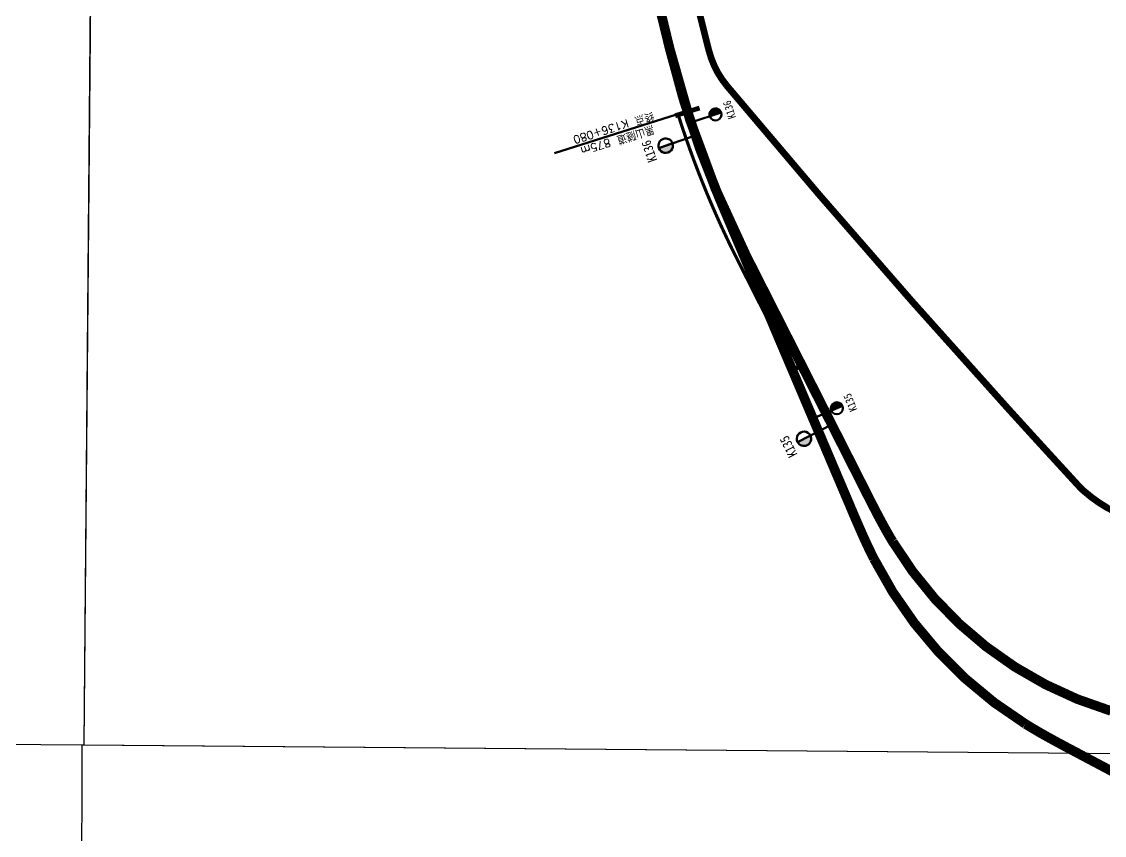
# Model space of a CAD drawing. Header units: millimetres. Extents: x 35376015 to 35425557, y 2978369 to 3016004.
# Drawn here: x 35394342 to 35397725, y 2987845 to 2990386 of the extents above; entities that cross this region are included whole.
import ezdxf
from ezdxf.enums import TextEntityAlignment as Align

# ---------------------------------------------------------------- set-up
doc = ezdxf.new("R2010")
doc.units = ezdxf.units.MM
doc.header["$XCLIPFRAME"] = 0
doc.linetypes.add('ACAD_ISO03W100', pattern=[30, 12, -18])
doc.linetypes.add('SuiDao_XUXIAN', pattern=[1.3, 1, -0.3])
for name, color, linetype, lineweight in [('station', 1, 'Continuous', 60), ('zhix', 5, 'Continuous', 30), ('隧道', 40, 'Continuous', 60)]:
    doc.layers.add(name, color=color, linetype=linetype, lineweight=lineweight)
doc.styles.add('GTF_XW', font='SIMHEI.TTF', dxfattribs={"width": 0.85})
doc.styles.add('隧道', font='txt', dxfattribs={"width": 0.75, "bigfont": 'hztxt'})
picture_1 = doc.add_image_def('image13.tif', size_in_pixel=(17588, 14315))
picture_2 = doc.add_image_def('image14.tif', size_in_pixel=(17363, 14226))
picture_3 = doc.add_image_def('image23.tif', size_in_pixel=(23438, 19012))

# ---------------------------------------------------------------- blocks, each defined once
blk = doc.blocks.new('公里标')
at = {"layer": 'station'}
h = blk.add_hatch(color=256, dxfattribs=at)
edge = h.paths.add_edge_path()
edge.add_arc((0, 13), 3, 90, 270)
edge.add_line((0, 10), (0, 16))
blk.add_line((0, 16), (0, 0), dxfattribs=at)
blk.add_lwpolyline([(0, 16, 1), (0, 10)], format="xyb", close=True, dxfattribs=at)
blk.add_lwpolyline([(0, 16, -1), (0, 10, -15.340907)], format="xyb", dxfattribs=at)

msp = doc.modelspace()

# ---------------------------------------------------------------- linework, layer by layer
at = {"color": 7, "linetype": 'ACAD_ISO03W100', "lineweight": 30, "ltscale": 2, "const_width": 20, "flags": 128}
msp.add_lwpolyline([(35418866.2, 2978379, 0.00408), (35418596.8, 2978693.1, 0.004791), (35418362.6, 2978956.6, 0.000354), (35418239.2, 2979092.6, 0.003996), (35418228.1, 2979104.6, 0.067922), (35418130.9, 2979183.4, 0.051225), (35417981.4, 2979254.5, 0.009162), (35417860.1, 2979295.1, 0.017071), (35417793.9, 2979313.4, 0.003191), (35417664.5, 2979343.7, -0.002779), (35417515.8, 2979378.4, -0.00539), (35417279.6, 2979437.5, 0.004922), (35417021.1, 2979502.5, 0.037663), (35416897.7, 2979522.6, -0.03128), (35416749, 2979544.8, -0.053256), (35416561.7, 2979606.3, -0.060444), (35416413, 2979696.4, -0.007588), (35416234.3, 2979841, 0.006847), (35416036.6, 2980001.5, 0.000269), (35415709.9, 2980259.1, -0.000284), (35415399.9, 2980503.6, -0.004911), (35414938.6, 2980875.2, 0.012423), (35414754, 2981019.3, 0.022839), (35414740, 2981028.8, 0.001543), (35414525.8, 2981158.3, 0.010641), (35414147.8, 2981374.4, 0.041104), (35414044.6, 2981420.1, 0.069015), (35413989.5, 2981431, 0.030578), (35413863.2, 2981430.6, 0.031152), (35413746.1, 2981415.8, 0.023526), (35413594.1, 2981379.3, 0.09893), (35413417.6, 2981287.4, -0.098334), (35413240.1, 2981194.7, -0.040735), (35413083.5, 2981162.4, -0.057251), (35412969.5, 2981161.5, -0.032707), (35412844.6, 2981183.2, -0.068284), (35412787.9, 2981205.4, -0.006478), (35412708.2, 2981251.4, -0.00631), (35412627.7, 2981300.6, -0.00711), (35412453, 2981413.9, 0.016112), (35412375, 2981462.5, 0.006031), (35412355.7, 2981473.4, -0.001887), (35412293.4, 2981507.8, -0.031059), (35412115.8, 2981621.9, 0.058562), (35412018.1, 2981677.2, 0.074558), (35411972.8, 2981688.8, 0.023372), (35411824.6, 2981696.9, 0.031359), (35411658.6, 2981687.7, -0.046373), (35411546.1, 2981684.9, -0.013686), (35411441.8, 2981694.8, -0.015348), (35411349.5, 2981709.1, -0.009765), (35411222.9, 2981735.2, -0.009876), (35411098.7, 2981765.9, -0.010304), (35410982.9, 2981799.6, -0.003732), (35410665.7, 2981901.5, -0.011102), (35410325.7, 2982022, -0.019593), (35410137.6, 2982102.1, -0.046253), (35410000.5, 2982183.1, 0.027806), (35409777.8, 2982325.9, 0.038888), (35409137, 2982625.4, -0.041892), (35408543.6, 2982907.1, -0.012072), (35408137.3, 2983156.8, 0.016325), (35407835.3, 2983338.9, 0.005319), (35407527.4, 2983506.8, -0.009278), (35407351.6, 2983604.5, -0.002427), (35407251.1, 2983663.4, -0.001072), (35407024.6, 2983798.5, -0.005689), (35406755.9, 2983963.7, -0.023674), (35406693.7, 2984007.1, -0.028773), (35406654.5, 2984041.2, 0.013707), (35406574.3, 2984115.1, 0.00911), (35406364.5, 2984291.5, 0.004021), (35405878.9, 2984678.5, 0.011893), (35405195.9, 2985188.2, 0.018313), (35404733, 2985492, 0.007204), (35404263.5, 2985766.8, 0.008684), (35403867, 2985982.4, 0.000159), (35403714.4, 2986061.8, 0.000046), (35403186.2, 2986336.7, 0.00152), (35402876.1, 2986496.8, -0.002619), (35402696.3, 2986590.2, -0.160091), (35402640.3, 2986648, -0.04925), (35402551.8, 2986887.9, -0.091163), (35402531.9, 2987160, 0.101587), (35402509, 2987404.2, 0.031939), (35402455.4, 2987546.6, 0.061238), (35402414, 2987614.6, 0.066056), (35402315.7, 2987710, 0.060611), (35402186.1, 2987783.8, 0.013787), (35402000.7, 2987855.4, 0.005566), (35401535.2, 2988014.8, 0.005933), (35401024.9, 2988176.6, 0.060875), (35400973.3, 2988185.6, 0.033224), (35400911.1, 2988184.7, 0.007665), (35400643, 2988158.9, 0.016593), (35400459.3, 2988132.1, -0.061093), (35400408.8, 2988129.3, -0.014976), (35400290.7, 2988140.6, 0.003437), (35399777.5, 2988202.1, 0.001665), (35399411.5, 2988242.1, -0.004914), (35399287.6, 2988256.5, -0.047131), (35399187.2, 2988278.8, -0.017709), (35398930.6, 2988372.2, -0.000111), (35398779.7, 2988433.3, -0.000064), (35398519.9, 2988538.6, -0.000203), (35398073.5, 2988719.8, -0.000406), (35397849.8, 2988811, -0.034138), (35397734.3, 2988867.6, -0.048797), (35397661.1, 2988920, -0.026938), (35397646.4, 2988934.4, -0.001673), (35397423.8, 2989177.9, -0.010211), (35396545.8, 2990185.3, -0.111617), (35396489.3, 2990295.5, -0.00203), (35396470.1, 2990371.7, -0.000724), (35396417.2, 2990585.7, -0.000368), (35396317.1, 2990994.7, -0.001366), (35396290.5, 2991105, -0.050222), (35396256.9, 2991355.6, 0.034229), (35396219.3, 2991724.2, 0.006561), (35396183.3, 2991919, 0.00586), (35396137.5, 2992136.1, 0.016024), (35396087.8, 2992329.3, 0.014863), (35396021.5, 2992533.9, 0.042162), (35395954.4, 2992681.1, 0.029286), (35395828.8, 2992876.9, 0.036503), (35395689.3, 2993042, 0.052275), (35395572.8, 2993138.4, 0.024574), (35395433.6, 2993221.5, 0.019092), (35395245.9, 2993312.3, 0.024727), (35395060.7, 2993382.7, -0.028974), (35394903.1, 2993444.1, -0.030124), (35394739.9, 2993531.1, -0.059007), (35394665.5, 2993589.7, -0.019376), (35394594.5, 2993666.5, -0.00622), (35394386, 2993916.4, -0.009421), (35394243.9, 2994098.1, 0.015545), (35394156.4, 2994207.2, 0.089106), (35394087.4, 2994263.6, -0.100465), (35394027.2, 2994315.2, -0.041655), (35394007, 2994346.1, -0.006432), (35393896.2, 2994557.5, -0.054681), (35393773.9, 2994881.5, 0.109516), (35393695, 2995037.1, 0.074144), (35393642, 2995085, 0.038132), (35393521.4, 2995152.6, 0.066069), (35393359.2, 2995203.2, -0.108378), (35393262.5, 2995242.6, -0.00503), (35393059.4, 2995385.3, 0.003045), (35392724.9, 2995622.4, 0.000083), (35392471.9, 2995799.2, 0.000059), (35392115.6, 2996048.2, 0.004384), (35391640.4, 2996374.1, 0.078102), (35391610.9, 2996387.8, 0.037746), (35391594.4, 2996391.3, 0.002429), (35391334.8, 2996423.8, 0.010506), (35390977.1, 2996459.3, -0.036858), (35390875.7, 2996474.8, -0.036605), (35390856.6, 2996480.7, -0.001586), (35390427.7, 2996649.4, -0.004242), (35389970.5, 2996835.4, -0.026615), (35389899.5, 2996869.6, -0.128736), (35389844.8, 2996921.2, -0.014134), (35389504.6, 2997503.2, -0.01943), (35389279, 2997956.3, 0.038686), (35389156.9, 2998179.6, 0.040491), (35389062.6, 2998301.5, 0.036033), (35388937.1, 2998420.6, 0.040561), (35388843, 2998485.8, 0.049283), (35388757.2, 2998524.7, 0.11391), (35388618.7, 2998538.8, -0.068335), (35388388.5, 2998541.3, -0.035603), (35388043.8, 2998617.8, -0.141206), (35387967.5, 2998666.7, -0.001923), (35387871.2, 2998777.3, -0.000521), (35387518, 2999187, -0.000038), (35386834.3, 2999982.1, -0.000524), (35386784.5, 3000040.2, -0.010134), (35386729.9, 3000106.6, 0.008509), (35386665.1, 3000186, 0.047512), (35386585.5, 3000263.8, -0.02445), (35386424.4, 3000407.4, -0.019729), (35386303.5, 3000536.1, -0.053437), (35386266.2, 3000589.8, -0.06379), (35386232.7, 3000675.2, -0.023074), (35386182.4, 3000922.8, -0.000356), (35386171.5, 3000993.1, -0.000949), (35386167.5, 3001019.5, -0.008757), (35386151, 3001144.1, 0.006075), (35386128.2, 3001323.9, 0.038373), (35386094.2, 3001479.6, 0.046036), (35386044.5, 3001602.9, 0.055767), (35385965.9, 3001721, 0.027631), (35385770.6, 3001929.1, 0.00608), (35385451.2, 3002226.5, 0.010585), (35385262.1, 3002391.1, 0.005944), (35385135.2, 3002494.4, -0.00606), (35385010.7, 3002595.7, -0.016777), (35384908.4, 3002687.2, -0.01359), (35384789.1, 3002807.5, -0.066178), (35384707.4, 3002921.6, -0.040011), (35384615.3, 3003133.8, -0.040444), (35384572.4, 3003302.9, -0.040658), (35384557.4, 3003475.8, -0.080631), (35384601.1, 3003753.8, 0.06217), (35384670.7, 3004111.2, 0.020666), (35384677.8, 3004374.9, 0.053226), (35384665.4, 3004476.8, 0.111514), (35384601.5, 3004609.5, -0.078745), (35384499.6, 3004789.9, -0.027664), (35384444, 3004968.6, -0.040755), (35384423.1, 3005093.9, -0.151895), (35384467.7, 3005295.3, 0.164071), (35384504.7, 3005483.3, 0.000046), (35384471.7, 3005734, 0.000043), (35384436.2, 3006002.5, 0.000006), (35384400, 3006276.9, -0.000003), (35384344.1, 3006700.5, -0.004654), (35384329, 3006823.7, -0.001802), (35384294, 3007142.5)], format="xyb", dxfattribs=at)
at = {"color": 7, "lineweight": 30, "const_width": 1}
for points in [[(35397729.3, 2988858.9, -0.048797), (35397654.5, 2988912.5, -0.026938), (35397639, 2988927.6, -0.001673), (35397416.4, 2989171.1, -0.010211), (35396538.2, 2990178.9, -0.111617), (35396479.7, 2990293, -0.00203), (35396460.4, 2990369.3, -0.000724), (35396407.5, 2990583.3, -0.000368), (35396307.4, 2990992.3, -0.001366), (35396280.8, 2991102.7, -0.050222), (35396246.9, 2991355.3, 0.034229), (35396209.5, 2991722.5, 0.006561), (35396173.5, 2991917.1, 0.00586), (35396127.7, 2992133.9, 0.016024), (35396078.2, 2992326.5, 0.014863), (35396012, 2992530.5, 0.042162), (35395945.7, 2992676.2, 0.029286), (35395820.7, 2992871, 0.036503), (35395682.1, 2993035, 0.052275)], [(35397739.3, 2988876.2, -0.048797), (35397667.7, 2988927.6, -0.026938), (35397653.7, 2988941.1, -0.001673), (35397431.2, 2989184.6, -0.010211), (35396553.5, 2990191.8, -0.111617), (35396499, 2990298, -0.00203), (35396479.8, 2990374.1, -0.000724), (35396426.9, 2990588.1, -0.000368), (35396326.8, 2990997.1, -0.001366), (35396300.2, 2991107.3, -0.050222), (35396266.9, 2991355.9, 0.034229), (35396229.2, 2991725.9, 0.006561), (35396193.1, 2991921, 0.00586), (35396147.2, 2992138.2, 0.016024), (35396097.4, 2992332.1, 0.014863), (35396030.9, 2992537.3, 0.042162), (35395963.1, 2992686, 0.029286), (35395836.9, 2992882.8, 0.036503), (35395696.4, 2993049, 0.052275)]]:
    msp.add_lwpolyline(points, format="xyb", dxfattribs=at)
at = {"layer": 'zhix', "color": 1, "const_width": 30, "flags": 128}
msp.add_lwpolyline([(35397744.7, 2988233.6, -0.185718), (35397063.8, 2988761.7), (35397063.5, 2988762.1), (35397063, 2988763), (35397062.5, 2988763.8), (35397062, 2988764.7), (35397061.5, 2988765.6), (35397060.9, 2988766.4), (35397060.4, 2988767.3), (35397059.9, 2988768.1), (35397059.4, 2988769), (35397058.9, 2988769.9), (35397058.4, 2988770.7), (35397057.9, 2988771.6), (35397057.4, 2988772.4), (35397056.9, 2988773.3), (35397056.3, 2988774.2), (35397055.8, 2988775), (35397055.3, 2988775.9), (35397054.8, 2988776.7), (35397054.3, 2988777.6), (35397053.8, 2988778.5), (35397053.3, 2988779.3), (35397052.8, 2988780.2), (35397052.3, 2988781.1), (35397051.8, 2988781.9), (35397051.3, 2988782.8), (35397050.8, 2988783.7), (35397050.3, 2988784.5), (35397049.8, 2988785.4), (35397049.3, 2988786.3), (35397048.8, 2988787.1), (35397048.3, 2988788), (35397047.8, 2988788.9), (35397047.3, 2988789.7), (35397046.8, 2988790.6), (35397046.3, 2988791.5), (35397045.8, 2988792.3), (35397045.3, 2988793.2), (35397044.8, 2988794.1), (35397044.3, 2988794.9), (35397043.9, 2988795.8), (35397043.4, 2988796.7), (35397042.9, 2988797.6), (35397042.4, 2988798.4), (35397041.9, 2988799.3), (35397041.4, 2988800.2), (35397040.9, 2988801), (35397040.4, 2988801.9), (35397039.9, 2988802.8), (35397039.4, 2988803.7), (35397039, 2988804.5), (35397038.5, 2988805.4), (35397038, 2988806.3), (35397037.5, 2988807.2), (35397037, 2988808), (35397036.5, 2988808.9), (35397036, 2988809.8), (35397035.6, 2988810.7), (35397035.1, 2988811.5), (35397034.6, 2988812.4), (35397034.1, 2988813.3), (35397033.6, 2988814.2), (35397033.2, 2988815), (35397032.7, 2988815.9), (35397032.2, 2988816.8), (35397031.7, 2988817.7), (35397031.2, 2988818.5), (35397030.8, 2988819.4), (35397030.3, 2988820.3), (35397029.8, 2988821.2), (35397029.3, 2988822.1), (35397028.8, 2988822.9), (35397028.4, 2988823.8), (35397027.9, 2988824.7), (35397027.4, 2988825.6), (35397026.9, 2988826.5), (35397026.5, 2988827.3), (35397026, 2988828.2), (35397025.5, 2988829.1), (35397025, 2988830), (35397024.6, 2988830.9), (35397024.1, 2988831.7), (35397023.6, 2988832.6), (35397023.2, 2988833.5), (35397022.7, 2988834.4), (35397022.2, 2988835.3), (35397021.7, 2988836.1), (35397021.3, 2988837), (35397020.8, 2988837.9), (35397020.3, 2988838.8), (35397019.9, 2988839.7), (35397019.4, 2988840.6), (35397018.9, 2988841.4), (35397018.5, 2988842.3), (35397018, 2988843.2), (35397017.5, 2988844.1), (35397017.1, 2988845), (35397016.6, 2988845.9), (35397016.1, 2988846.8), (35397015.7, 2988847.6), (35397015.2, 2988848.5), (35397014.7, 2988849.4), (35397014.3, 2988850.3), (35397013.8, 2988851.2), (35397013.3, 2988852.1), (35397012.9, 2988852.9), (35397012.4, 2988853.8), (35397011.9, 2988854.7), (35397011.5, 2988855.6), (35397011, 2988856.5), (35397010.6, 2988857.4), (35397010.1, 2988858.3), (35397009.6, 2988859.2), (35397009.2, 2988860), (35397008.7, 2988860.9), (35397008.2, 2988861.8), (35397007.8, 2988862.7), (35397007.3, 2988863.6), (35397006.9, 2988864.5), (35397006.4, 2988865.4), (35397005.9, 2988866.3), (35397005.5, 2988867.1), (35397005, 2988868), (35397004.6, 2988868.9), (35397004.1, 2988869.8), (35397003.7, 2988870.7), (35397003.2, 2988871.6), (35397002.7, 2988872.5), (35397002.3, 2988873.4), (35397001.8, 2988874.3), (35397001.4, 2988875.1), (35397000.9, 2988876), (35397000.4, 2988876.9), (35397000, 2988877.8), (35396999.5, 2988878.7), (35396999.1, 2988879.6), (35396998.6, 2988880.5), (35396998.2, 2988881.4), (35396997.7, 2988882.3), (35396997.3, 2988883.1), (35396996.8, 2988884), (35396996.3, 2988884.9), (35396995.9, 2988885.8), (35396995.4, 2988886.7), (35396995, 2988887.6), (35396994.5, 2988888.5), (35396994.1, 2988889.4), (35396993.6, 2988890.3), (35396993.2, 2988891.2), (35396992.7, 2988892.1), (35396992.2, 2988892.9), (35396991.8, 2988893.8), (35396991.3, 2988894.7), (35396990.9, 2988895.6), (35396990.4, 2988896.5), (35396990, 2988897.4), (35396989.5, 2988898.3), (35396989.1, 2988899.2), (35396988.6, 2988900.1), (35396988.2, 2988901), (35396987.7, 2988901.9), (35396987.3, 2988902.7), (35396986.8, 2988903.6), (35396986.4, 2988904.5), (35396985.9, 2988905.4), (35396985.4, 2988906.3), (35396985, 2988907.2), (35396984.5, 2988908.1), (35396984.1, 2988909), (35396983.6, 2988909.9), (35396983.2, 2988910.8), (35396982.7, 2988911.7), (35396982.3, 2988912.6), (35396981.8, 2988913.4), (35396981.4, 2988914.3), (35396980.9, 2988915.2), (35396980.5, 2988916.1), (35396980, 2988917), (35396979.6, 2988917.9), (35396979.1, 2988918.8), (35396978.7, 2988919.7), (35396605.8, 2989655, -0.057667), (35396366.7, 2990301.9), (35396124.1, 2991298)], format="xyb", dxfattribs=at)
at = {"layer": 'zhix', "color": 5, "const_width": 30, "flags": 128}
msp.add_lwpolyline([(35400603.8, 2986531.7), (35397634.2, 2988105.5), (35397633.3, 2988106), (35397632.4, 2988106.4), (35397631.6, 2988106.9), (35397630.7, 2988107.4), (35397629.8, 2988107.8), (35397628.9, 2988108.3), (35397628, 2988108.8), (35397627.1, 2988109.2), (35397626.3, 2988109.7), (35397625.4, 2988110.2), (35397624.5, 2988110.6), (35397623.6, 2988111.1), (35397622.7, 2988111.6), (35397621.8, 2988112), (35397621, 2988112.5), (35397620.1, 2988113), (35397619.2, 2988113.4), (35397618.3, 2988113.9), (35397617.4, 2988114.4), (35397616.5, 2988114.9), (35397615.7, 2988115.3), (35397614.8, 2988115.8), (35397613.9, 2988116.3), (35397613, 2988116.7), (35397612.1, 2988117.2), (35397611.2, 2988117.7), (35397610.4, 2988118.1), (35397609.5, 2988118.6), (35397608.6, 2988119.1), (35397607.7, 2988119.5), (35397606.8, 2988120), (35397605.9, 2988120.5), (35397605.1, 2988121), (35397604.2, 2988121.4), (35397603.3, 2988121.9), (35397602.4, 2988122.4), (35397601.5, 2988122.8), (35397600.6, 2988123.3), (35397599.8, 2988123.8), (35397598.9, 2988124.3), (35397598, 2988124.7), (35397597.1, 2988125.2), (35397596.2, 2988125.7), (35397595.4, 2988126.1), (35397594.5, 2988126.6), (35397593.6, 2988127.1), (35397592.7, 2988127.6), (35397591.8, 2988128), (35397590.9, 2988128.5), (35397590.1, 2988129), (35397589.2, 2988129.4), (35397588.3, 2988129.9), (35397587.4, 2988130.4), (35397586.5, 2988130.9), (35397585.7, 2988131.3), (35397584.8, 2988131.8), (35397583.9, 2988132.3), (35397583, 2988132.8), (35397582.1, 2988133.2), (35397581.3, 2988133.7), (35397580.4, 2988134.2), (35397579.5, 2988134.7), (35397578.6, 2988135.1), (35397577.7, 2988135.6), (35397576.9, 2988136.1), (35397576, 2988136.6), (35397575.1, 2988137), (35397574.2, 2988137.5), (35397573.3, 2988138), (35397572.5, 2988138.5), (35397571.6, 2988139), (35397570.7, 2988139.4), (35397569.8, 2988139.9), (35397569, 2988140.4), (35397568.1, 2988140.9), (35397567.2, 2988141.3), (35397566.3, 2988141.8), (35397565.4, 2988142.3), (35397564.6, 2988142.8), (35397563.7, 2988143.3), (35397562.8, 2988143.7), (35397561.9, 2988144.2), (35397561.1, 2988144.7), (35397560.2, 2988145.2), (35397559.3, 2988145.7), (35397558.4, 2988146.2), (35397557.6, 2988146.6), (35397556.7, 2988147.1), (35397555.8, 2988147.6), (35397554.9, 2988148.1), (35397554.1, 2988148.6), (35397553.2, 2988149.1), (35397552.3, 2988149.5), (35397551.4, 2988150), (35397550.6, 2988150.5), (35397549.7, 2988151), (35397548.8, 2988151.5), (35397547.9, 2988152), (35397547.1, 2988152.4), (35397546.2, 2988152.9), (35397545.3, 2988153.4), (35397544.4, 2988153.9), (35397543.6, 2988154.4), (35397542.7, 2988154.9), (35397541.8, 2988155.4), (35397540.9, 2988155.9), (35397540.1, 2988156.4), (35397539.2, 2988156.8), (35397538.3, 2988157.3), (35397537.5, 2988157.8), (35397536.6, 2988158.3), (35397535.7, 2988158.8), (35397534.8, 2988159.3), (35397534, 2988159.8), (35397533.1, 2988160.3), (35397532.2, 2988160.8), (35397531.4, 2988161.3), (35397530.5, 2988161.8), (35397529.6, 2988162.3), (35397528.8, 2988162.8), (35397527.9, 2988163.3), (35397527, 2988163.7), (35397526.2, 2988164.2), (35397525.3, 2988164.7), (35397524.4, 2988165.2), (35397523.6, 2988165.7), (35397522.7, 2988166.2), (35397521.8, 2988166.7), (35397521, 2988167.2), (35397520.1, 2988167.7), (35397519.2, 2988168.2), (35397518.4, 2988168.7), (35397517.5, 2988169.2), (35397516.6, 2988169.7), (35397515.8, 2988170.2), (35397514.9, 2988170.7), (35397514, 2988171.2), (35397513.2, 2988171.7), (35397512.3, 2988172.3), (35397511.4, 2988172.8), (35397510.6, 2988173.3), (35397509.7, 2988173.8), (35397508.9, 2988174.3), (35397508, 2988174.8), (35397507.1, 2988175.3), (35397506.3, 2988175.8), (35397505.4, 2988176.3), (35397504.5, 2988176.8), (35397503.7, 2988177.3), (35397502.8, 2988177.8), (35397502, 2988178.3), (35397501.1, 2988178.9), (35397500.2, 2988179.4), (35397499.4, 2988179.9), (35397498.5, 2988180.4), (35397497.7, 2988180.9), (35397496.8, 2988181.4), (35397496, 2988181.9), (35397495.1, 2988182.4), (35397494.2, 2988183), (35397493.4, 2988183.5), (35397492.5, 2988184), (35397491.7, 2988184.5), (35397490.8, 2988185), (35397490, 2988185.5), (35397489.1, 2988186.1), (35397488.3, 2988186.6), (35397487.4, 2988187.1), (35397486.5, 2988187.6), (35397485.7, 2988188.1), (35397484.8, 2988188.7), (35397484, 2988189.2), (35397483.1, 2988189.7), (35397482.3, 2988190.2), (35397481.4, 2988190.8), (35397480.6, 2988191.3), (35397479.7, 2988191.8), (35397478.9, 2988192.3), (35397478, 2988192.9), (35397477.6, 2988193.1, -0.136865), (35397005.2, 2988707.8), (35397005, 2988708.3), (35397004.5, 2988709.2), (35397004.1, 2988710), (35397003.6, 2988710.9), (35397003.2, 2988711.8), (35397002.7, 2988712.7), (35397002.3, 2988713.6), (35397001.8, 2988714.5), (35397001.4, 2988715.4), (35397000.9, 2988716.3), (35397000.5, 2988717.2), (35397000, 2988718.1), (35396999.6, 2988719), (35396999.1, 2988719.9), (35396998.7, 2988720.8), (35396998.3, 2988721.7), (35396997.8, 2988722.6), (35396997.4, 2988723.5), (35396996.9, 2988724.4), (35396996.5, 2988725.3), (35396996.1, 2988726.2), (35396995.6, 2988727.1), (35396995.2, 2988728), (35396994.7, 2988728.9), (35396994.3, 2988729.8), (35396993.9, 2988730.7), (35396993.4, 2988731.6), (35396993, 2988732.5), (35396992.6, 2988733.4), (35396992.1, 2988734.3), (35396991.7, 2988735.2), (35396991.2, 2988736.1), (35396990.8, 2988737), (35396990.4, 2988737.9), (35396990, 2988738.8), (35396989.5, 2988739.7), (35396989.1, 2988740.6), (35396988.7, 2988741.5), (35396988.2, 2988742.4), (35396987.8, 2988743.3), (35396987.4, 2988744.2), (35396986.9, 2988745.1), (35396986.5, 2988746), (35396986.1, 2988746.9), (35396985.7, 2988747.8), (35396985.2, 2988748.7), (35396984.8, 2988749.6), (35396984.4, 2988750.5), (35396984, 2988751.4), (35396983.5, 2988752.3), (35396983.1, 2988753.2), (35396982.7, 2988754.1), (35396982.3, 2988755), (35396981.8, 2988755.9), (35396981.4, 2988756.8), (35396981, 2988757.8), (35396980.6, 2988758.7), (35396980.2, 2988759.6), (35396979.7, 2988760.5), (35396979.3, 2988761.4), (35396978.9, 2988762.3), (35396978.5, 2988763.2), (35396978.1, 2988764.1), (35396977.6, 2988765), (35396977.2, 2988765.9), (35396976.8, 2988766.8), (35396976.4, 2988767.7), (35396976, 2988768.7), (35396975.6, 2988769.6), (35396975.1, 2988770.5), (35396974.7, 2988771.4), (35396974.3, 2988772.3), (35396973.9, 2988773.2), (35396973.5, 2988774.1), (35396973.1, 2988775), (35396972.7, 2988775.9), (35396972.3, 2988776.9), (35396971.8, 2988777.8), (35396971.4, 2988778.7), (35396971, 2988779.6), (35396970.6, 2988780.5), (35396970.2, 2988781.4), (35396969.8, 2988782.3), (35396969.4, 2988783.2), (35396969, 2988784.1), (35396968.6, 2988785.1), (35396968.2, 2988786), (35396967.8, 2988786.9), (35396967.3, 2988787.8), (35396966.9, 2988788.7), (35396966.5, 2988789.6), (35396966.1, 2988790.5), (35396965.7, 2988791.5), (35396965.3, 2988792.4), (35396964.9, 2988793.3), (35396964.5, 2988794.2), (35396964.1, 2988795.1), (35396963.7, 2988796), (35396963.3, 2988796.9), (35396962.9, 2988797.9), (35396962.5, 2988798.8), (35396962.1, 2988799.7), (35396961.7, 2988800.6), (35396961.3, 2988801.5), (35396960.9, 2988802.4), (35396960.5, 2988803.3), (35396960.1, 2988804.3), (35396959.7, 2988805.2), (35396959.3, 2988806.1), (35396958.9, 2988807), (35396958.5, 2988807.9), (35396958.1, 2988808.8), (35396957.7, 2988809.8), (35396957.3, 2988810.7), (35396956.9, 2988811.6), (35396956.5, 2988812.5), (35396956.1, 2988813.4), (35396955.7, 2988814.3), (35396955.3, 2988815.3), (35396954.9, 2988816.2), (35396954.5, 2988817.1), (35396954.1, 2988818), (35396953.7, 2988818.9), (35396953.3, 2988819.8), (35396952.9, 2988820.8), (35396952.5, 2988821.7), (35396952.1, 2988822.6), (35396951.7, 2988823.5), (35396951.3, 2988824.4), (35396950.9, 2988825.4), (35396950.5, 2988826.3), (35396950.1, 2988827.2), (35396949.7, 2988828.1), (35396949.3, 2988829), (35396948.9, 2988830), (35396948.5, 2988830.9), (35396948.1, 2988831.8), (35396947.7, 2988832.7), (35396947.3, 2988833.6), (35396947, 2988834.5), (35396946.6, 2988835.5), (35396946.2, 2988836.4), (35396945.8, 2988837.3), (35396945.4, 2988838.2), (35396945, 2988839.1), (35396944.6, 2988840.1), (35396944.2, 2988841), (35396943.8, 2988841.9), (35396943.4, 2988842.8), (35396943, 2988843.7), (35396942.6, 2988844.7), (35396942.2, 2988845.6), (35396941.8, 2988846.5), (35396941.4, 2988847.4), (35396941.1, 2988848.3), (35396940.7, 2988849.3), (35396940.3, 2988850.2), (35396939.9, 2988851.1), (35396939.5, 2988852), (35396939.1, 2988852.9), (35396938.7, 2988853.9), (35396938.3, 2988854.8), (35396937.9, 2988855.7), (35396937.5, 2988856.6), (35396937.1, 2988857.5), (35396936.7, 2988858.5), (35396936.4, 2988859.4), (35396936, 2988860.3), (35396935.6, 2988861.2), (35396935.2, 2988862.1), (35396934.8, 2988863.1), (35396934.4, 2988864), (35396934, 2988864.9), (35396933.6, 2988865.8), (35396933.2, 2988866.7), (35396932.8, 2988867.7), (35396932.4, 2988868.6), (35396932.1, 2988869.5), (35396931.7, 2988870.4), (35396931.3, 2988871.3), (35396520.3, 2989838.8, -0.04073), (35396366.7, 2990301.9), (35396124.1, 2991298)], format="xyb", dxfattribs=at)
at = {"layer": '隧道', "color": 68, "linetype": 'Continuous'}
msp.add_line((35396387.9, 2990096.2), (35396006.5, 2989975.6), dxfattribs=at)
at = {"layer": '隧道', "color": 68, "linetype": 'Continuous', "const_width": 10, "flags": 128}
for points in [[(35396421.3, 2990106.8), (35396454.6, 2990117.3), (35396456.1, 2990112.6), (35396422.8, 2990102)], [(35396421.3, 2990106.8), (35396387.9, 2990096.2), (35396389.4, 2990091.4), (35396422.8, 2990102)], [(35396780.6, 2989310.3), (35396749.4, 2989294.5), (35396747.1, 2989299), (35396778.3, 2989314.8)]]:
    msp.add_lwpolyline(points, dxfattribs=at)
at = {"layer": '隧道', "color": 68, "linetype": 'SuiDao_XUXIAN', "const_width": 10, "flags": 128}
msp.add_lwpolyline([(35396753.8, 2989296.8), (35396753.4, 2989297.7), (35396752.9, 2989298.6), (35396752.5, 2989299.4), (35396752, 2989300.3), (35396751.6, 2989301.2), (35396751.1, 2989302.1), (35396750.7, 2989303), (35396750.2, 2989303.9), (35396749.8, 2989304.8), (35396749.3, 2989305.7), (35396748.9, 2989306.6), (35396748.4, 2989307.5), (35396747.9, 2989308.4), (35396747.5, 2989309.3), (35396747, 2989310.1), (35396746.6, 2989311), (35396746.1, 2989311.9), (35396745.7, 2989312.8), (35396745.2, 2989313.7), (35396744.8, 2989314.6), (35396744.3, 2989315.5), (35396743.9, 2989316.4), (35396743.4, 2989317.3), (35396743, 2989318.2), (35396742.5, 2989319.1), (35396742.1, 2989320), (35396741.6, 2989320.8), (35396741.2, 2989321.7), (35396740.7, 2989322.6), (35396740.3, 2989323.5), (35396739.8, 2989324.4), (35396739.4, 2989325.3), (35396738.9, 2989326.2), (35396738.5, 2989327.1), (35396738, 2989328), (35396737.5, 2989328.9), (35396737.1, 2989329.8), (35396736.6, 2989330.7), (35396736.2, 2989331.6), (35396735.7, 2989332.4), (35396735.3, 2989333.3), (35396734.8, 2989334.2), (35396734.4, 2989335.1), (35396733.9, 2989336), (35396733.5, 2989336.9), (35396733, 2989337.8), (35396732.6, 2989338.7), (35396732.1, 2989339.6), (35396731.7, 2989340.5), (35396731.2, 2989341.4), (35396730.8, 2989342.3), (35396730.3, 2989343.1), (35396729.9, 2989344), (35396729.4, 2989344.9), (35396729, 2989345.8), (35396728.5, 2989346.7), (35396728, 2989347.6), (35396727.6, 2989348.5), (35396727.1, 2989349.4), (35396726.7, 2989350.3), (35396726.2, 2989351.2), (35396725.8, 2989352.1), (35396725.3, 2989353), (35396724.9, 2989353.8), (35396724.4, 2989354.7), (35396724, 2989355.6), (35396723.5, 2989356.5), (35396723.1, 2989357.4), (35396722.6, 2989358.3), (35396722.2, 2989359.2), (35396721.7, 2989360.1), (35396721.3, 2989361), (35396720.8, 2989361.9), (35396720.4, 2989362.8), (35396719.9, 2989363.7), (35396719.5, 2989364.6), (35396719, 2989365.4), (35396718.6, 2989366.3), (35396718.1, 2989367.2), (35396717.6, 2989368.1), (35396717.2, 2989369), (35396716.7, 2989369.9), (35396716.3, 2989370.8), (35396715.8, 2989371.7), (35396715.4, 2989372.6), (35396714.9, 2989373.5), (35396714.5, 2989374.4), (35396714, 2989375.3), (35396713.6, 2989376.1), (35396713.1, 2989377), (35396712.7, 2989377.9), (35396712.2, 2989378.8), (35396711.8, 2989379.7), (35396711.3, 2989380.6), (35396710.9, 2989381.5), (35396710.4, 2989382.4), (35396710, 2989383.3), (35396709.5, 2989384.2), (35396709.1, 2989385.1), (35396708.6, 2989386), (35396708.2, 2989386.8), (35396707.7, 2989387.7), (35396707.2, 2989388.6), (35396706.8, 2989389.5), (35396706.3, 2989390.4), (35396705.9, 2989391.3), (35396705.4, 2989392.2), (35396705, 2989393.1), (35396704.5, 2989394), (35396704.1, 2989394.9), (35396703.6, 2989395.8), (35396703.2, 2989396.7), (35396702.7, 2989397.6), (35396702.3, 2989398.4), (35396701.8, 2989399.3), (35396701.4, 2989400.2), (35396700.9, 2989401.1), (35396700.5, 2989402), (35396700, 2989402.9), (35396699.6, 2989403.8), (35396699.1, 2989404.7), (35396698.7, 2989405.6), (35396698.2, 2989406.5), (35396697.7, 2989407.4), (35396697.3, 2989408.3), (35396696.8, 2989409.1), (35396696.4, 2989410), (35396695.9, 2989410.9), (35396695.5, 2989411.8), (35396695, 2989412.7), (35396694.6, 2989413.6), (35396694.1, 2989414.5), (35396693.7, 2989415.4), (35396693.2, 2989416.3), (35396692.8, 2989417.2), (35396692.3, 2989418.1), (35396691.9, 2989419), (35396691.4, 2989419.8), (35396691, 2989420.7), (35396690.5, 2989421.6), (35396690.1, 2989422.5), (35396689.6, 2989423.4), (35396689.2, 2989424.3), (35396688.7, 2989425.2), (35396688.3, 2989426.1), (35396687.8, 2989427), (35396687.3, 2989427.9), (35396686.9, 2989428.8), (35396686.4, 2989429.7), (35396686, 2989430.6), (35396685.5, 2989431.4), (35396685.1, 2989432.3), (35396684.6, 2989433.2), (35396684.2, 2989434.1), (35396683.7, 2989435), (35396683.3, 2989435.9), (35396682.8, 2989436.8), (35396682.4, 2989437.7), (35396681.9, 2989438.6), (35396681.5, 2989439.5), (35396681, 2989440.4), (35396680.6, 2989441.3), (35396680.1, 2989442.1), (35396679.7, 2989443), (35396679.2, 2989443.9), (35396678.8, 2989444.8), (35396678.3, 2989445.7), (35396677.8, 2989446.6), (35396677.4, 2989447.5), (35396676.9, 2989448.4), (35396676.5, 2989449.3), (35396676, 2989450.2), (35396675.6, 2989451.1), (35396675.1, 2989452), (35396674.7, 2989452.8), (35396674.2, 2989453.7), (35396673.8, 2989454.6), (35396673.3, 2989455.5), (35396672.9, 2989456.4), (35396672.4, 2989457.3), (35396672, 2989458.2), (35396671.5, 2989459.1), (35396671.1, 2989460), (35396670.6, 2989460.9), (35396670.2, 2989461.8), (35396669.7, 2989462.7), (35396669.3, 2989463.6), (35396668.8, 2989464.4), (35396668.4, 2989465.3), (35396667.9, 2989466.2), (35396667.4, 2989467.1), (35396667, 2989468), (35396666.5, 2989468.9), (35396666.1, 2989469.8), (35396665.6, 2989470.7), (35396665.2, 2989471.6), (35396664.7, 2989472.5), (35396664.3, 2989473.4), (35396663.8, 2989474.3), (35396663.4, 2989475.1), (35396662.9, 2989476), (35396662.5, 2989476.9), (35396662, 2989477.8), (35396661.6, 2989478.7), (35396661.1, 2989479.6), (35396660.7, 2989480.5), (35396660.2, 2989481.4), (35396659.8, 2989482.3), (35396659.3, 2989483.2), (35396658.9, 2989484.1), (35396658.4, 2989485), (35396658, 2989485.8), (35396657.5, 2989486.7), (35396657, 2989487.6), (35396656.6, 2989488.5), (35396656.1, 2989489.4), (35396655.7, 2989490.3), (35396655.2, 2989491.2), (35396654.8, 2989492.1), (35396654.3, 2989493), (35396653.9, 2989493.9), (35396653.4, 2989494.8), (35396653, 2989495.7), (35396652.5, 2989496.6), (35396652.1, 2989497.4), (35396651.6, 2989498.3), (35396651.2, 2989499.2), (35396650.7, 2989500.1), (35396650.3, 2989501), (35396649.8, 2989501.9), (35396649.4, 2989502.8), (35396648.9, 2989503.7), (35396648.5, 2989504.6), (35396648, 2989505.5), (35396647.5, 2989506.4), (35396647.1, 2989507.3), (35396646.6, 2989508.1), (35396646.2, 2989509), (35396645.7, 2989509.9), (35396645.3, 2989510.8), (35396644.8, 2989511.7), (35396644.4, 2989512.6), (35396643.9, 2989513.5), (35396643.5, 2989514.4), (35396643, 2989515.3), (35396642.6, 2989516.2), (35396642.1, 2989517.1), (35396641.7, 2989518), (35396641.2, 2989518.8), (35396640.8, 2989519.7), (35396640.3, 2989520.6), (35396639.9, 2989521.5), (35396639.4, 2989522.4), (35396639, 2989523.3), (35396638.5, 2989524.2), (35396638.1, 2989525.1), (35396637.6, 2989526), (35396637.1, 2989526.9), (35396636.7, 2989527.8), (35396636.2, 2989528.7), (35396635.8, 2989529.6), (35396635.3, 2989530.4), (35396634.9, 2989531.3), (35396634.4, 2989532.2), (35396634, 2989533.1), (35396633.5, 2989534), (35396633.1, 2989534.9), (35396632.6, 2989535.8), (35396632.2, 2989536.7), (35396631.7, 2989537.6), (35396631.3, 2989538.5), (35396630.8, 2989539.4), (35396630.4, 2989540.3), (35396629.9, 2989541.1), (35396629.5, 2989542), (35396629, 2989542.9), (35396628.6, 2989543.8), (35396628.1, 2989544.7), (35396627.7, 2989545.6), (35396627.2, 2989546.5), (35396626.7, 2989547.4), (35396626.3, 2989548.3), (35396625.8, 2989549.2), (35396625.4, 2989550.1), (35396624.9, 2989551), (35396624.5, 2989551.8), (35396624, 2989552.7), (35396623.6, 2989553.6), (35396623.1, 2989554.5), (35396622.7, 2989555.4), (35396622.2, 2989556.3), (35396621.8, 2989557.2), (35396621.3, 2989558.1), (35396620.9, 2989559), (35396620.4, 2989559.9), (35396620, 2989560.8), (35396619.5, 2989561.7), (35396619.1, 2989562.6), (35396618.6, 2989563.4), (35396618.2, 2989564.3), (35396617.7, 2989565.2), (35396617.2, 2989566.1), (35396616.8, 2989567), (35396616.3, 2989567.9), (35396615.9, 2989568.8), (35396615.4, 2989569.7), (35396615, 2989570.6), (35396614.5, 2989571.5), (35396614.1, 2989572.4), (35396613.6, 2989573.3), (35396613.2, 2989574.1), (35396612.7, 2989575), (35396612.3, 2989575.9), (35396611.8, 2989576.8), (35396611.4, 2989577.7), (35396610.9, 2989578.6), (35396610.5, 2989579.5), (35396610, 2989580.4), (35396609.6, 2989581.3), (35396609.1, 2989582.2), (35396608.7, 2989583.1), (35396608.2, 2989584), (35396607.8, 2989584.8), (35396607.3, 2989585.7), (35396606.8, 2989586.6), (35396606.4, 2989587.5), (35396605.9, 2989588.4), (35396605.5, 2989589.3), (35396605, 2989590.2), (35396604.6, 2989591.1), (35396604.1, 2989592), (35396603.7, 2989592.9), (35396603.2, 2989593.8), (35396602.8, 2989594.7), (35396602.3, 2989595.6), (35396601.9, 2989596.4), (35396601.4, 2989597.3), (35396601, 2989598.2), (35396600.5, 2989599.1), (35396600.1, 2989600), (35396599.6, 2989600.9), (35396599.2, 2989601.8), (35396598.7, 2989602.7), (35396598.3, 2989603.6), (35396597.8, 2989604.5), (35396597.3, 2989605.4), (35396596.9, 2989606.3), (35396596.4, 2989607.1), (35396596, 2989608), (35396595.5, 2989608.9), (35396595.1, 2989609.8), (35396594.6, 2989610.7), (35396594.2, 2989611.6), (35396593.7, 2989612.5), (35396593.3, 2989613.4), (35396592.8, 2989614.3), (35396592.4, 2989615.2), (35396591.9, 2989616.1), (35396591.5, 2989617), (35396591, 2989617.8), (35396590.6, 2989618.7), (35396590.1, 2989619.6), (35396589.7, 2989620.5), (35396589.2, 2989621.4), (35396588.8, 2989622.3), (35396588.3, 2989623.2), (35396587.9, 2989624.1), (35396587.4, 2989625), (35396586.9, 2989625.9), (35396586.5, 2989626.8), (35396586, 2989627.7), (35396585.6, 2989628.6), (35396585.1, 2989629.4), (35396584.7, 2989630.3), (35396584.2, 2989631.2), (35396583.8, 2989632.1), (35396583.3, 2989633), (35396582.9, 2989633.9), (35396582.4, 2989634.8), (35396582, 2989635.7), (35396581.5, 2989636.6), (35396581.1, 2989637.5), (35396580.6, 2989638.4), (35396580.2, 2989639.3), (35396579.7, 2989640.1), (35396579.3, 2989641), (35396578.8, 2989641.9), (35396578.3, 2989642.8), (35396577.9, 2989643.7), (35396577.4, 2989644.6), (35396577, 2989645.5), (35396576.5, 2989646.4), (35396576.1, 2989647.3), (35396575.6, 2989648.2), (35396575.2, 2989649.1), (35396574.7, 2989650), (35396574.3, 2989651), (35396573.8, 2989651.9), (35396573.3, 2989652.8), (35396572.9, 2989653.7), (35396572.4, 2989654.6), (35396572, 2989655.5), (35396571.5, 2989656.4), (35396571.1, 2989657.3), (35396570.6, 2989658.2), (35396570.2, 2989659.1), (35396569.7, 2989660), (35396569.3, 2989660.9), (35396568.8, 2989661.8), (35396568.4, 2989662.7), (35396567.9, 2989663.6), (35396567.5, 2989664.5), (35396567, 2989665.4), (35396566.6, 2989666.3), (35396566.1, 2989667.2), (35396565.7, 2989668.1), (35396565.2, 2989669), (35396564.8, 2989669.9), (35396564.3, 2989670.8), (35396563.9, 2989671.7), (35396563.5, 2989672.7), (35396563, 2989673.6), (35396562.6, 2989674.5), (35396562.1, 2989675.4), (35396561.7, 2989676.3), (35396561.2, 2989677.2), (35396560.8, 2989678.1), (35396560.3, 2989679), (35396559.9, 2989679.9), (35396559.5, 2989680.8), (35396559, 2989681.7), (35396558.6, 2989682.6), (35396558.1, 2989683.5), (35396557.7, 2989684.4), (35396557.2, 2989685.4), (35396556.8, 2989686.3), (35396556.4, 2989687.2), (35396555.9, 2989688.1), (35396555.5, 2989689), (35396555, 2989689.9), (35396554.6, 2989690.8), (35396554.1, 2989691.7), (35396553.7, 2989692.6), (35396553.3, 2989693.5), (35396552.8, 2989694.4), (35396552.4, 2989695.3), (35396552, 2989696.3), (35396551.5, 2989697.2), (35396551.1, 2989698.1), (35396550.6, 2989699), (35396550.2, 2989699.9), (35396549.8, 2989700.8), (35396549.3, 2989701.7), (35396548.9, 2989702.6), (35396548.5, 2989703.5), (35396548, 2989704.5), (35396547.6, 2989705.4), (35396547.1, 2989706.3), (35396546.7, 2989707.2), (35396546.3, 2989708.1), (35396545.8, 2989709), (35396545.4, 2989709.9), (35396545, 2989710.8), (35396544.5, 2989711.7), (35396544.1, 2989712.7), (35396543.7, 2989713.6), (35396543.2, 2989714.5), (35396542.8, 2989715.4), (35396542.4, 2989716.3), (35396541.9, 2989717.2), (35396541.5, 2989718.1), (35396541.1, 2989719.1), (35396540.7, 2989720), (35396540.2, 2989720.9), (35396539.8, 2989721.8), (35396539.4, 2989722.7), (35396538.9, 2989723.6), (35396538.5, 2989724.5), (35396538.1, 2989725.4), (35396537.6, 2989726.4), (35396537.2, 2989727.3), (35396536.8, 2989728.2), (35396536.4, 2989729.1), (35396535.9, 2989730), (35396535.5, 2989730.9), (35396535.1, 2989731.9), (35396534.7, 2989732.8), (35396534.2, 2989733.7), (35396533.8, 2989734.6), (35396533.4, 2989735.5), (35396533, 2989736.4), (35396532.5, 2989737.3), (35396532.1, 2989738.3), (35396531.7, 2989739.2), (35396531.3, 2989740.1), (35396530.8, 2989741), (35396530.4, 2989741.9), (35396530, 2989742.8), (35396529.6, 2989743.8), (35396529.1, 2989744.7), (35396528.7, 2989745.6), (35396528.3, 2989746.5), (35396527.9, 2989747.4), (35396527.5, 2989748.4), (35396527, 2989749.3), (35396526.6, 2989750.2), (35396526.2, 2989751.1), (35396525.8, 2989752), (35396525.4, 2989752.9), (35396524.9, 2989753.9), (35396524.5, 2989754.8), (35396524.1, 2989755.7), (35396523.7, 2989756.6), (35396523.3, 2989757.5), (35396522.8, 2989758.5), (35396522.4, 2989759.4), (35396522, 2989760.3), (35396521.6, 2989761.2), (35396521.2, 2989762.1), (35396520.8, 2989763.1), (35396520.3, 2989764), (35396519.9, 2989764.9), (35396519.5, 2989765.8), (35396519.1, 2989766.7), (35396518.7, 2989767.7), (35396518.3, 2989768.6), (35396517.8, 2989769.5), (35396517.4, 2989770.4), (35396517, 2989771.3), (35396516.6, 2989772.3), (35396516.2, 2989773.2), (35396515.8, 2989774.1), (35396515.4, 2989775), (35396515, 2989776), (35396514.5, 2989776.9), (35396514.1, 2989777.8), (35396513.7, 2989778.7), (35396513.3, 2989779.6), (35396512.9, 2989780.6), (35396512.5, 2989781.5), (35396512.1, 2989782.4), (35396511.7, 2989783.3), (35396511.3, 2989784.3), (35396510.9, 2989785.2), (35396510.4, 2989786.1), (35396510, 2989787), (35396509.6, 2989788), (35396509.2, 2989788.9), (35396508.8, 2989789.8), (35396508.4, 2989790.7), (35396508, 2989791.7), (35396507.6, 2989792.6), (35396507.2, 2989793.5), (35396506.8, 2989794.4), (35396506.4, 2989795.4), (35396506, 2989796.3), (35396505.6, 2989797.2), (35396505.2, 2989798.1), (35396504.8, 2989799.1), (35396504.4, 2989800), (35396503.9, 2989800.9), (35396503.5, 2989801.8), (35396503.1, 2989802.8), (35396502.7, 2989803.7), (35396502.3, 2989804.6), (35396501.9, 2989805.5), (35396501.5, 2989806.5), (35396501.1, 2989807.4), (35396500.7, 2989808.3), (35396500.3, 2989809.2), (35396499.9, 2989810.2), (35396499.5, 2989811.1), (35396499.1, 2989812), (35396498.7, 2989813), (35396498.3, 2989813.9), (35396497.9, 2989814.8), (35396497.5, 2989815.7), (35396497.1, 2989816.7), (35396496.7, 2989817.6), (35396496.3, 2989818.5), (35396495.9, 2989819.5), (35396495.5, 2989820.4), (35396495.1, 2989821.3), (35396494.7, 2989822.2), (35396494.4, 2989823.2), (35396494, 2989824.1), (35396493.6, 2989825), (35396493.2, 2989826), (35396492.8, 2989826.9), (35396492.4, 2989827.8), (35396492, 2989828.7), (35396491.6, 2989829.7), (35396491.2, 2989830.6), (35396490.8, 2989831.5), (35396490.4, 2989832.5), (35396490, 2989833.4), (35396489.6, 2989834.3), (35396489.2, 2989835.3), (35396488.8, 2989836.2), (35396488.4, 2989837.1), (35396488.1, 2989838), (35396487.7, 2989839), (35396487.3, 2989839.9), (35396486.9, 2989840.8), (35396486.5, 2989841.8), (35396486.1, 2989842.7), (35396485.7, 2989843.6), (35396485.3, 2989844.6), (35396484.9, 2989845.5), (35396484.5, 2989846.4), (35396484.2, 2989847.4), (35396483.8, 2989848.3), (35396483.4, 2989849.2), (35396483, 2989850.2), (35396482.6, 2989851.1), (35396482.2, 2989852), (35396481.8, 2989853), (35396481.4, 2989853.9), (35396481.1, 2989854.8), (35396480.7, 2989855.8), (35396480.3, 2989856.7), (35396479.9, 2989857.6), (35396479.5, 2989858.6), (35396479.1, 2989859.5), (35396478.8, 2989860.4), (35396478.4, 2989861.4), (35396478, 2989862.3), (35396477.6, 2989863.2), (35396477.2, 2989864.2), (35396476.8, 2989865.1), (35396476.5, 2989866), (35396476.1, 2989867), (35396475.7, 2989867.9), (35396475.3, 2989868.8), (35396474.9, 2989869.8), (35396474.5, 2989870.7), (35396474.2, 2989871.7), (35396473.8, 2989872.6), (35396473.4, 2989873.5), (35396473, 2989874.5), (35396472.7, 2989875.4), (35396472.3, 2989876.3), (35396471.9, 2989877.3), (35396471.5, 2989878.2), (35396471.1, 2989879.1), (35396470.8, 2989880.1), (35396470.4, 2989881), (35396470, 2989882), (35396469.6, 2989882.9), (35396469.3, 2989883.8), (35396468.9, 2989884.8), (35396468.5, 2989885.7), (35396468.1, 2989886.6), (35396467.8, 2989887.6), (35396467.4, 2989888.5), (35396467, 2989889.5), (35396466.6, 2989890.4), (35396466.3, 2989891.3), (35396465.9, 2989892.3), (35396465.5, 2989893.2), (35396465.1, 2989894.1), (35396464.8, 2989895.1), (35396464.4, 2989896), (35396464, 2989897), (35396463.7, 2989897.9), (35396463.3, 2989898.8), (35396462.9, 2989899.8), (35396462.5, 2989900.7), (35396462.2, 2989901.7), (35396461.8, 2989902.6), (35396461.4, 2989903.5), (35396461.1, 2989904.5), (35396460.7, 2989905.4), (35396460.3, 2989906.4), (35396460, 2989907.3), (35396459.6, 2989908.2), (35396459.2, 2989909.2), (35396458.9, 2989910.1), (35396458.5, 2989911.1), (35396458.1, 2989912), (35396457.8, 2989912.9), (35396457.4, 2989913.9), (35396457, 2989914.8), (35396456.7, 2989915.8), (35396456.3, 2989916.7), (35396455.9, 2989917.7), (35396455.6, 2989918.6), (35396455.2, 2989919.5), (35396454.8, 2989920.5), (35396454.5, 2989921.4), (35396454.1, 2989922.4), (35396453.7, 2989923.3), (35396453.4, 2989924.3), (35396453, 2989925.2), (35396452.7, 2989926.1), (35396452.3, 2989927.1), (35396451.9, 2989928), (35396451.6, 2989929), (35396451.2, 2989929.9), (35396450.8, 2989930.9), (35396450.5, 2989931.8), (35396450.1, 2989932.7), (35396449.8, 2989933.7), (35396449.4, 2989934.6), (35396449.1, 2989935.6), (35396448.7, 2989936.5), (35396448.3, 2989937.5), (35396448, 2989938.4), (35396447.6, 2989939.4), (35396447.3, 2989940.3), (35396446.9, 2989941.2), (35396446.5, 2989942.2), (35396446.2, 2989943.1), (35396445.8, 2989944.1), (35396445.5, 2989945), (35396445.1, 2989946), (35396444.8, 2989946.9), (35396444.4, 2989947.9), (35396444.1, 2989948.8), (35396443.7, 2989949.7), (35396443.4, 2989950.7), (35396443, 2989951.6), (35396442.6, 2989952.6), (35396442.3, 2989953.5), (35396441.9, 2989954.5), (35396441.6, 2989955.4), (35396441.2, 2989956.4), (35396440.9, 2989957.3), (35396440.5, 2989958.3), (35396440.2, 2989959.2), (35396439.8, 2989960.2), (35396439.5, 2989961.1), (35396439.1, 2989962.1), (35396438.8, 2989963), (35396438.4, 2989964), (35396438.1, 2989964.9), (35396437.7, 2989965.8), (35396437.4, 2989966.8), (35396437, 2989967.7), (35396436.7, 2989968.7), (35396436.3, 2989969.6), (35396436, 2989970.6), (35396435.6, 2989971.5), (35396435.3, 2989972.5), (35396435, 2989973.4), (35396434.6, 2989974.4), (35396434.3, 2989975.3), (35396433.9, 2989976.3), (35396433.6, 2989977.2), (35396433.2, 2989978.2), (35396432.9, 2989979.1), (35396432.5, 2989980.1), (35396432.2, 2989981), (35396431.9, 2989982), (35396431.5, 2989982.9), (35396431.2, 2989983.9), (35396430.8, 2989984.8), (35396430.5, 2989985.8), (35396430.1, 2989986.7), (35396429.8, 2989987.7), (35396429.5, 2989988.6), (35396429.1, 2989989.6), (35396428.8, 2989990.5), (35396428.4, 2989991.5), (35396428.1, 2989992.4), (35396427.8, 2989993.4), (35396427.4, 2989994.3), (35396427.1, 2989995.3), (35396426.7, 2989996.2), (35396426.4, 2989997.2), (35396426.1, 2989998.1), (35396425.7, 2989999.1), (35396425.4, 2990000), (35396425.1, 2990001), (35396424.7, 2990002), (35396424.4, 2990002.9), (35396424, 2990003.9), (35396423.7, 2990004.8), (35396423.4, 2990005.8), (35396423, 2990006.7), (35396422.7, 2990007.7), (35396422.4, 2990008.6), (35396422, 2990009.6), (35396421.7, 2990010.5), (35396421.4, 2990011.5), (35396421, 2990012.4), (35396420.7, 2990013.4), (35396420.4, 2990014.3), (35396420, 2990015.3), (35396419.7, 2990016.2), (35396419.4, 2990017.2), (35396419, 2990018.2), (35396418.7, 2990019.1), (35396418.4, 2990020.1), (35396418, 2990021), (35396417.7, 2990022), (35396417.4, 2990022.9), (35396417.1, 2990023.9), (35396416.7, 2990024.8), (35396416.4, 2990025.8), (35396416.1, 2990026.7), (35396415.7, 2990027.7), (35396415.4, 2990028.7), (35396415.1, 2990029.6), (35396414.8, 2990030.6), (35396414.4, 2990031.5), (35396414.1, 2990032.5), (35396413.8, 2990033.4), (35396413.5, 2990034.4), (35396413.1, 2990035.3), (35396412.8, 2990036.3), (35396412.5, 2990037.3), (35396412.2, 2990038.2), (35396411.8, 2990039.2), (35396411.5, 2990040.1), (35396411.2, 2990041.1), (35396410.9, 2990042), (35396410.5, 2990043), (35396410.2, 2990044), (35396409.9, 2990044.9), (35396409.6, 2990045.9), (35396409.2, 2990046.8), (35396408.9, 2990047.8), (35396408.6, 2990048.7), (35396408.3, 2990049.7), (35396408, 2990050.7), (35396407.6, 2990051.6), (35396407.3, 2990052.6), (35396407, 2990053.5), (35396406.7, 2990054.5), (35396406.4, 2990055.5), (35396406, 2990056.4), (35396405.7, 2990057.4), (35396405.4, 2990058.3), (35396405.1, 2990059.3), (35396404.8, 2990060.2), (35396404.5, 2990061.2), (35396404.1, 2990062.2), (35396403.8, 2990063.1), (35396403.5, 2990064.1), (35396403.2, 2990065), (35396402.9, 2990066), (35396402.6, 2990067), (35396402.2, 2990067.9), (35396401.9, 2990068.9), (35396401.6, 2990069.8), (35396401.3, 2990070.8), (35396401, 2990071.8), (35396400.7, 2990072.7), (35396400.4, 2990073.7), (35396400.1, 2990074.6), (35396399.7, 2990075.6), (35396399.4, 2990076.6), (35396399.1, 2990077.5), (35396398.8, 2990078.5), (35396398.5, 2990079.4), (35396398.2, 2990080.4), (35396397.9, 2990081.4), (35396397.6, 2990082.3), (35396397.3, 2990083.3), (35396396.9, 2990084.3), (35396396.6, 2990085.2), (35396396.3, 2990086.2), (35396396, 2990087.1), (35396395.7, 2990088.1), (35396395.4, 2990089.1), (35396395.1, 2990090), (35396394.8, 2990091), (35396394.5, 2990091.9), (35396394.2, 2990092.9), (35396393.9, 2990093.9), (35396393.6, 2990094.8), (35396393.3, 2990095.8), (35396393, 2990096.8), (35396392.7, 2990097.7)], dxfattribs=at)

# ---------------------------------------------------------------- block references
at = {"layer": 'station', "color": 5, "yscale": 6.25, "zscale": 6.25}
for p, xscale, rotation in [((35396432.8, 2990071), 6.250000000717325, 288.2745499287532), ((35396814.2, 2989146.8), 6.250000000795822, 293.0155075222966)]:
    msp.add_blockref('公里标', p, dxfattribs=dict(at, xscale=xscale, rotation=rotation))
at = {"layer": 'station', "color": 1, "yscale": 7.5, "zscale": 7.5}
for p, xscale, rotation in [((35396446.4, 2990030.8), 7.500000001137936, 109.0840648897225), ((35396873.3, 2989127.5), 7.499999999231047, 116.8878650211354)]:
    msp.add_blockref('公里标', p, dxfattribs=dict(at, xscale=xscale, rotation=rotation))

# ---------------------------------------------------------------- texts
at = {"layer": 'station', "color": 5, "style": 'GTF_XW', "width": 0.85}
for s, rotation, p in [('K136', 108.2745, (35396541.3, 2990106.8)), ('K135', 113.0155, (35396919.4, 2989191.5))]:
    msp.add_text(s, height=25, rotation=rotation, dxfattribs=at).set_placement(p, align=Align.TOP_CENTER)
at = {"layer": 'station', "color": 1, "style": 'GTF_XW', "width": 0.85}
for s, rotation, p in [('K136', 109.0841, (35396316.8, 2989986)), ('K135', 116.8879, (35396751, 2989065.5))]:
    msp.add_text(s, height=30, rotation=rotation, dxfattribs=at).set_placement(p, align=Align.CENTER)
at = {"layer": '隧道', "color": 68, "linetype": 'Continuous', "style": '隧道'}
for s, p in [('终点 K136+080', (35396191.2, 2990055)), ('黑山隧道 875m', (35396203.2, 2990016.8))]:
    msp.add_text(s, height=25, rotation=197.5562, dxfattribs=at).set_placement(p, align=Align.MIDDLE_CENTER)

# ---------------------------------------------------------------- pictures from other files: only their frames are drawn
at = {"color": 251}
image = msp.add_image(picture_1, insert=(35387920.4, 2987319.2), size_in_units=(7399.8, 6022.7), rotation=-0.00066, dxfattribs=at)
image.set_boundary_path([(1076.5, 1289.86), (1038.44, 5566.3), (977.43, 12266.37), (9697.16, 12343.3), (15726.94, 12394.33), (15783.9, 5565.6), (15820.26, 1417.97), (7320.1, 1342.85), (1076.6, 1289.83), (1076.5, 1289.86)])
image = msp.add_image(picture_2, insert=(35394173.2, 2987354.4), size_in_units=(7330, 6005.7), rotation=0.00182, dxfattribs=at)
image.set_boundary_path([(953.4, 1457.9), (918.7, 5591.4), (860.24, 12394.7), (9065.44, 12463.8), (15556.43, 12516.23), (15610.56, 5590), (15644.2, 1579.1), (9066, 1524.3), (953.56, 1457.8), (953.4, 1457.9)])
image = msp.add_image(picture_3, insert=(35394231.7, 2982967.7), size_in_units=(7441.6, 6036.3), dxfattribs=at)
image.set_boundary_path([(940.24, 3161.8), (831, 17318.4), (20400.06, 17481.56), (20500.4, 2921.8), (939.8, 2764.9), (940.24, 3161.8)])

doc.saveas('drawing.dxf')
